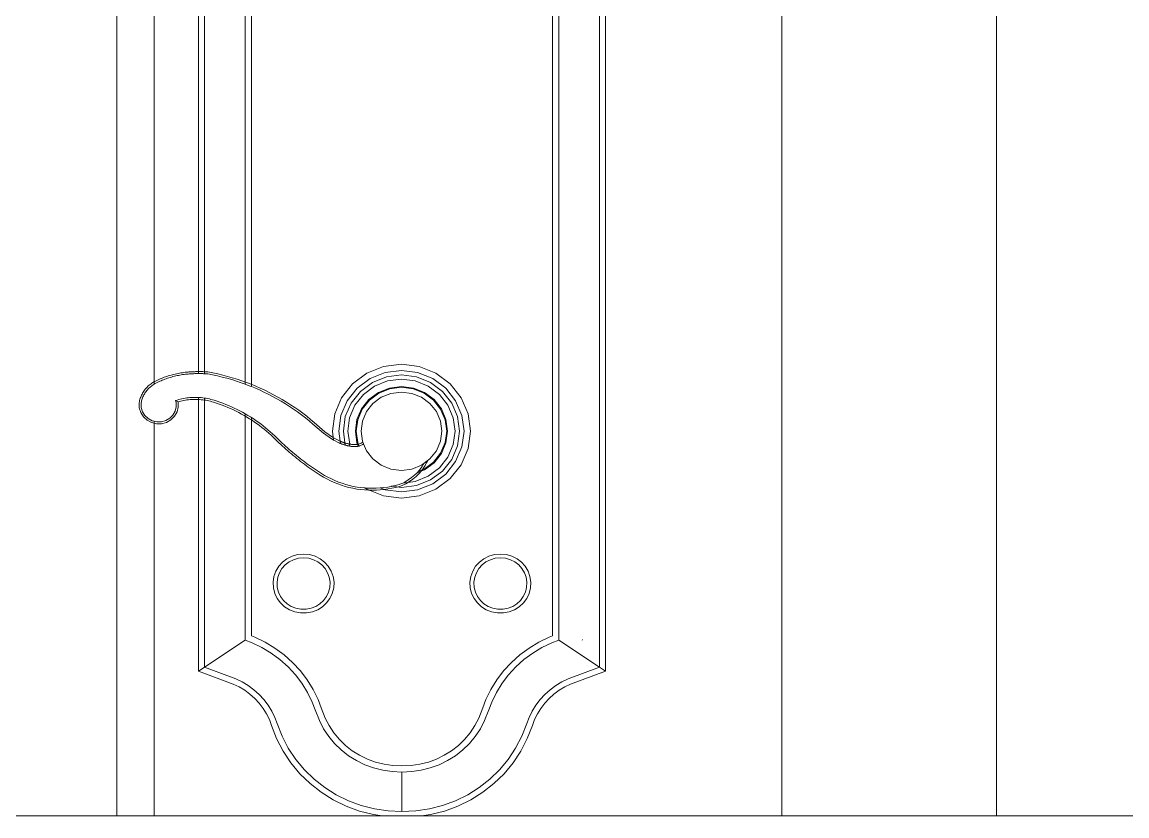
# Model space of a CAD drawing. Header units: inches. Extents: x 136316 to 155547, y -21384 to -17606.
# Drawn here: x 155162.66 to 155170.1, y -20167.93 to -20162.58 of the extents above; entities that cross this region are included whole.
import ezdxf

# ---------------------------------------------------------------- set-up
doc = ezdxf.new("R2010")
doc.units = ezdxf.units.IN
doc.header["$LTSCALE"] = 0.5
doc.header["$MEASUREMENT"] = 0
doc.layers.add('window', color=4, linetype='Continuous', lineweight=13)

msp = doc.modelspace()

# ---------------------------------------------------------------- linework, layer by layer
at = {"layer": 'window'}
for p, q in [((155169.2246, -20167.9287), (155169.2246, -20119.5162)), ((155167.7783, -20167.9287), (155167.7783, -20121.0983)), ((155163.5483, -20165.0164), (155163.5483, -20125.2017)), ((155163.2963, -20125.4462), (155163.2963, -20167.9287)), ((155163.8459, -20164.9461), (155163.8459, -20158.7303)), ((155166.5891, -20158.7303), (155166.5891, -20166.9518)), ((155163.8869, -20164.9334), (155163.8864, -20158.7572)), ((155166.5487, -20158.7572), (155166.5487, -20166.9249)), ((155164.1598, -20165.0171), (155164.1598, -20158.939)), ((155166.2753, -20158.939), (155166.2753, -20166.7431)), ((155164.2028, -20158.9676), (155164.2028, -20165.0337)), ((155166.2323, -20166.7145), (155166.2323, -20158.9676)), ((155165.0934, -20164.8982), (155164.9811, -20164.9433)), ((155165.2139, -20164.8828), (155165.0934, -20164.8982)), ((155165.3344, -20164.8982), (155165.2139, -20164.8828)), ((155165.4467, -20164.9433), (155165.3344, -20164.8982)), ((155163.5702, -20164.9899), (155163.5614, -20164.9941)), ((155163.579, -20164.9859), (155163.5702, -20164.9899)), ((155163.5879, -20164.982), (155163.579, -20164.9859)), ((155163.5968, -20164.9783), (155163.5879, -20164.982)), ((155163.6022, -20164.9907), (155163.5935, -20164.9944)), ((155163.6059, -20164.9747), (155163.5968, -20164.9783)), ((155163.611, -20164.9872), (155163.6022, -20164.9907)), ((155163.6149, -20164.9712), (155163.6059, -20164.9747)), ((155163.6199, -20164.9838), (155163.611, -20164.9872)), ((155163.6241, -20164.9679), (155163.6149, -20164.9712)), ((155163.6288, -20164.9806), (155163.6199, -20164.9838)), ((155163.6333, -20164.9647), (155163.6241, -20164.9679)), ((155163.6378, -20164.9775), (155163.6288, -20164.9806)), ((155163.6425, -20164.9617), (155163.6333, -20164.9647)), ((155163.6468, -20164.9746), (155163.6378, -20164.9775)), ((155163.6518, -20164.9589), (155163.6425, -20164.9617)), ((155163.6559, -20164.9718), (155163.6468, -20164.9746)), ((155163.6611, -20164.9562), (155163.6518, -20164.9589)), ((155163.665, -20164.9691), (155163.6559, -20164.9718)), ((155163.6705, -20164.9536), (155163.6611, -20164.9562)), ((155163.6742, -20164.9666), (155163.665, -20164.9691)), ((155163.6799, -20164.9512), (155163.6705, -20164.9536)), ((155163.6834, -20164.9643), (155163.6742, -20164.9666)), ((155163.6894, -20164.9489), (155163.6799, -20164.9512)), ((155163.6926, -20164.9621), (155163.6834, -20164.9643)), ((155163.6989, -20164.9468), (155163.6894, -20164.9489)), ((155163.7019, -20164.96), (155163.6926, -20164.9621)), ((155163.7085, -20164.9449), (155163.6989, -20164.9468)), ((155163.7112, -20164.9581), (155163.7019, -20164.96)), ((155163.718, -20164.9431), (155163.7085, -20164.9449)), ((155163.7206, -20164.9564), (155163.7112, -20164.9581)), ((155163.7276, -20164.9414), (155163.718, -20164.9431)), ((155163.7299, -20164.9548), (155163.7206, -20164.9564)), ((155163.7373, -20164.94), (155163.7276, -20164.9414)), ((155163.7393, -20164.9533), (155163.7299, -20164.9548)), ((155163.7469, -20164.9386), (155163.7373, -20164.94)), ((155163.7488, -20164.952), (155163.7393, -20164.9533)), ((155163.7566, -20164.9374), (155163.7469, -20164.9386)), ((155163.7582, -20164.9508), (155163.7488, -20164.952)), ((155163.7663, -20164.9364), (155163.7566, -20164.9374)), ((155163.7677, -20164.9499), (155163.7582, -20164.9508)), ((155163.7759, -20164.9356), (155163.7663, -20164.9364)), ((155163.7771, -20164.949), (155163.7677, -20164.9499)), ((155163.7815, -20164.9351), (155163.7759, -20164.9356)), ((155163.7826, -20164.9486), (155163.7771, -20164.949)), ((155163.7871, -20164.9347), (155163.7815, -20164.9351)), ((155163.788, -20164.9482), (155163.7826, -20164.9486)), ((155163.7926, -20164.9344), (155163.7871, -20164.9347)), ((155163.7935, -20164.9478), (155163.788, -20164.9482)), ((155163.7981, -20164.934), (155163.7926, -20164.9344)), ((155163.7989, -20164.9475), (155163.7935, -20164.9478)), ((155163.8037, -20164.9337), (155163.7981, -20164.934)), ((155163.8044, -20164.9472), (155163.7989, -20164.9475)), ((155163.8092, -20164.9335), (155163.8037, -20164.9337)), ((155163.8099, -20164.947), (155163.8044, -20164.9472)), ((155163.8148, -20164.9333), (155163.8092, -20164.9335)), ((155163.8153, -20164.9467), (155163.8099, -20164.947)), ((155163.8203, -20164.9331), (155163.8148, -20164.9333)), ((155163.8208, -20164.9465), (155163.8153, -20164.9467)), ((155163.8259, -20164.9329), (155163.8203, -20164.9331)), ((155163.8262, -20164.9464), (155163.8208, -20164.9465)), ((155163.8314, -20164.9328), (155163.8259, -20164.9329)), ((155163.8317, -20164.9463), (155163.8262, -20164.9464)), ((155163.837, -20164.9327), (155163.8314, -20164.9328)), ((155163.8372, -20164.9462), (155163.8317, -20164.9463)), ((155163.8425, -20164.9326), (155163.837, -20164.9327)), ((155163.8426, -20164.9461), (155163.8372, -20164.9462)), ((155163.8481, -20164.9326), (155163.8425, -20164.9326)), ((155163.8459, -20164.9461), (155163.8426, -20164.9461)), ((155163.8481, -20164.9461), (155163.8459, -20164.9461)), ((155163.8536, -20164.9326), (155163.8481, -20164.9326)), ((155163.8536, -20164.9461), (155163.8481, -20164.9461)), ((155163.8592, -20164.9326), (155163.8536, -20164.9326)), ((155163.859, -20164.9461), (155163.8536, -20164.9461)), ((155163.8645, -20164.9462), (155163.859, -20164.9461)), ((155163.8647, -20164.9327), (155163.8592, -20164.9326)), ((155163.8699, -20164.9463), (155163.8645, -20164.9462)), ((155163.8703, -20164.9328), (155163.8647, -20164.9327)), ((155163.8754, -20164.9465), (155163.8699, -20164.9463)), ((155163.8758, -20164.933), (155163.8703, -20164.9328)), ((155163.8809, -20164.9466), (155163.8754, -20164.9465)), ((155163.8814, -20164.9332), (155163.8758, -20164.933)), ((155163.8863, -20164.9468), (155163.8809, -20164.9466)), ((155163.8869, -20164.9334), (155163.8814, -20164.9332)), ((155163.8863, -20164.9468), (155163.8869, -20164.9334)), ((155163.8918, -20164.9471), (155163.8863, -20164.9468)), ((155163.8925, -20164.9336), (155163.8869, -20164.9334)), ((155163.8972, -20164.9474), (155163.8918, -20164.9471)), ((155163.898, -20164.9339), (155163.8925, -20164.9336)), ((155163.9027, -20164.9477), (155163.8972, -20164.9474)), ((155163.9035, -20164.9342), (155163.898, -20164.9339)), ((155163.9081, -20164.948), (155163.9027, -20164.9477)), ((155163.91, -20164.9346), (155163.9035, -20164.9342)), ((155163.9408, -20164.9544), (155163.9081, -20164.948)), ((155163.9437, -20164.9412), (155163.91, -20164.9346)), ((155163.9733, -20164.9615), (155163.9408, -20164.9544)), ((155163.9765, -20164.9483), (155163.9437, -20164.9412)), ((155164.0057, -20164.9693), (155163.9733, -20164.9615)), ((155164.0092, -20164.9562), (155163.9765, -20164.9483)), ((155164.0379, -20164.9778), (155164.0057, -20164.9693)), ((155164.0417, -20164.9648), (155164.0092, -20164.9562)), ((155164.0698, -20164.987), (155164.0379, -20164.9778)), ((155164.0739, -20164.9741), (155164.0417, -20164.9648)), ((155164.1015, -20164.9968), (155164.0698, -20164.987)), ((155164.1059, -20164.984), (155164.0739, -20164.9741)), ((155164.1377, -20164.9947), (155164.1059, -20164.984)), ((155164.9811, -20164.9433), (155164.8846, -20165.0151)), ((155165.0029, -20164.98), (155164.9155, -20165.0451)), ((155165.1047, -20164.9391), (155165.0029, -20164.98)), ((155165.1123, -20164.9669), (155165.0181, -20165.0055)), ((155165.2139, -20164.9251), (155165.1047, -20164.9391)), ((155165.2139, -20164.9539), (155165.1123, -20164.9669)), ((155165.2139, -20164.9838), (155165.1203, -20164.9958)), ((155165.3231, -20164.9391), (155165.2139, -20164.9251)), ((155165.3152, -20164.9676), (155165.2139, -20164.9539)), ((155165.3075, -20164.9958), (155165.2139, -20164.9838)), ((155165.4097, -20165.0055), (155165.3152, -20164.9676)), ((155165.4249, -20164.98), (155165.3231, -20164.9391)), ((155165.5123, -20165.0451), (155165.4249, -20164.98)), ((155165.5431, -20165.0151), (155165.4467, -20164.9433)), ((155163.4775, -20165.0643), (155163.4733, -20165.0707)), ((155163.482, -20165.058), (155163.4775, -20165.0643)), ((155163.4867, -20165.0519), (155163.482, -20165.058)), ((155163.4917, -20165.0459), (155163.4867, -20165.0519)), ((155163.4933, -20165.0658), (155163.4891, -20165.0717)), ((155163.4969, -20165.0402), (155163.4917, -20165.0459)), ((155163.4977, -20165.0601), (155163.4933, -20165.0658)), ((155163.5023, -20165.0346), (155163.4969, -20165.0402)), ((155163.5023, -20165.0546), (155163.4977, -20165.0601)), ((155163.5079, -20165.0293), (155163.5023, -20165.0346)), ((155163.5071, -20165.0493), (155163.5023, -20165.0546)), ((155163.5122, -20165.0441), (155163.5071, -20165.0493)), ((155163.5138, -20165.0242), (155163.5079, -20165.0293)), ((155163.5174, -20165.0391), (155163.5122, -20165.0441)), ((155163.5198, -20165.0193), (155163.5138, -20165.0242)), ((155163.5229, -20165.0344), (155163.5174, -20165.0391)), ((155163.5261, -20165.0146), (155163.5198, -20165.0193)), ((155163.5285, -20165.0298), (155163.5229, -20165.0344)), ((155163.5325, -20165.0102), (155163.5261, -20165.0146)), ((155163.5343, -20165.0255), (155163.5285, -20165.0298)), ((155163.5391, -20165.006), (155163.5325, -20165.0102)), ((155163.5403, -20165.0213), (155163.5343, -20165.0255)), ((155163.5458, -20165.0021), (155163.5391, -20165.006)), ((155163.5465, -20165.0174), (155163.5403, -20165.0213)), ((155163.5527, -20164.9984), (155163.5458, -20165.0021)), ((155163.5483, -20165.0164), (155163.5465, -20165.0174)), ((155163.5528, -20165.0138), (155163.5483, -20165.0164)), ((155163.5614, -20164.9941), (155163.5527, -20164.9984)), ((155163.5592, -20165.0104), (155163.5528, -20165.0138)), ((155163.5677, -20165.0062), (155163.5592, -20165.0104)), ((155163.5762, -20165.0021), (155163.5677, -20165.0062)), ((155163.5848, -20164.9982), (155163.5762, -20165.0021)), ((155163.5935, -20164.9944), (155163.5848, -20164.9982)), ((155164.133, -20165.0074), (155164.1015, -20164.9968)), ((155164.1598, -20165.0171), (155164.133, -20165.0074)), ((155164.1693, -20165.0061), (155164.1377, -20164.9947)), ((155164.1643, -20165.0187), (155164.1598, -20165.0171)), ((155164.1953, -20165.0306), (155164.1643, -20165.0187)), ((155164.2005, -20165.0181), (155164.1693, -20165.0061)), ((155164.2028, -20165.0337), (155164.1953, -20165.0306)), ((155164.2315, -20165.0309), (155164.2005, -20165.0181)), ((155164.226, -20165.0432), (155164.2028, -20165.0337)), ((155164.2563, -20165.0565), (155164.226, -20165.0432)), ((155164.2622, -20165.0442), (155164.2315, -20165.0309)), ((155164.2864, -20165.0704), (155164.2563, -20165.0565)), ((155164.2926, -20165.0583), (155164.2622, -20165.0442)), ((155164.3226, -20165.073), (155164.2926, -20165.0583)), ((155164.8846, -20165.0151), (155164.8106, -20165.1087)), ((155164.9155, -20165.0451), (155164.8484, -20165.1298)), ((155164.937, -20165.0659), (155164.8747, -20165.1446)), ((155165.0181, -20165.0055), (155164.937, -20165.0659)), ((155165.0331, -20165.0308), (155164.9582, -20165.0865)), ((155165.1203, -20164.9958), (155165.0331, -20165.0308)), ((155165.1335, -20165.0434), (155165.0585, -20165.0735)), ((155165.1349, -20165.0486), (155165.0613, -20165.0782)), ((155165.2139, -20165.0332), (155165.1335, -20165.0434)), ((155165.2139, -20165.0385), (155165.1349, -20165.0486)), ((155165.2943, -20165.0434), (155165.2139, -20165.0332)), ((155165.2929, -20165.0486), (155165.2139, -20165.0385)), ((155165.3665, -20165.0782), (155165.2929, -20165.0486)), ((155165.3692, -20165.0735), (155165.2943, -20165.0434)), ((155165.3947, -20165.0308), (155165.3075, -20164.9958)), ((155165.4695, -20165.0865), (155165.3947, -20165.0308)), ((155165.4908, -20165.0659), (155165.4097, -20165.0055)), ((155165.553, -20165.1446), (155165.4908, -20165.0659)), ((155165.5794, -20165.1298), (155165.5123, -20165.0451)), ((155165.6171, -20165.1087), (155165.5431, -20165.0151)), ((155163.4478, -20165.1345), (155163.4462, -20165.1431)), ((155163.4495, -20165.127), (155163.4478, -20165.1345)), ((155163.4514, -20165.1196), (155163.4495, -20165.127)), ((155163.4537, -20165.1123), (155163.4514, -20165.1196)), ((155163.4563, -20165.1051), (155163.4537, -20165.1123)), ((155163.4591, -20165.098), (155163.4563, -20165.1051)), ((155163.4623, -20165.091), (155163.4591, -20165.098)), ((155163.4614, -20165.1371), (155163.4601, -20165.1441)), ((155163.463, -20165.1302), (155163.4614, -20165.1371)), ((155163.4657, -20165.0841), (155163.4623, -20165.091)), ((155163.4648, -20165.1233), (155163.463, -20165.1302)), ((155163.4669, -20165.1165), (155163.4648, -20165.1233)), ((155163.4694, -20165.0773), (155163.4657, -20165.0841)), ((155163.4693, -20165.1097), (155163.4669, -20165.1165)), ((155163.472, -20165.1031), (155163.4693, -20165.1097)), ((155163.4733, -20165.0707), (155163.4694, -20165.0773)), ((155163.4749, -20165.0966), (155163.472, -20165.1031)), ((155163.4781, -20165.0902), (155163.4749, -20165.0966)), ((155163.4815, -20165.0839), (155163.4781, -20165.0902)), ((155163.4852, -20165.0777), (155163.4815, -20165.0839)), ((155163.4891, -20165.0717), (155163.4852, -20165.0777)), ((155163.6918, -20165.1277), (155163.7022, -20165.1244)), ((155163.6954, -20165.1399), (155163.6918, -20165.1277)), ((155163.6918, -20165.1277), (155163.7069, -20165.1355)), ((155163.696, -20165.17), (155163.6954, -20165.1399)), ((155163.7022, -20165.1244), (155163.7128, -20165.1214)), ((155163.7063, -20165.1373), (155163.7089, -20165.1366)), ((155163.7089, -20165.1366), (155163.7165, -20165.1344)), ((155163.7093, -20165.1379), (155163.7089, -20165.1366)), ((155163.7099, -20165.1715), (155163.7093, -20165.1379)), ((155163.7128, -20165.1214), (155163.7234, -20165.1187)), ((155163.7165, -20165.1344), (155163.7268, -20165.1317)), ((155163.7234, -20165.1187), (155163.7341, -20165.1162)), ((155163.7268, -20165.1317), (155163.7371, -20165.1294)), ((155163.7341, -20165.1162), (155163.7448, -20165.114)), ((155163.7371, -20165.1294), (155163.7475, -20165.1273)), ((155163.7448, -20165.114), (155163.7556, -20165.1121)), ((155163.7475, -20165.1273), (155163.7579, -20165.1254)), ((155163.7556, -20165.1121), (155163.7665, -20165.1105)), ((155163.7579, -20165.1254), (155163.7684, -20165.1238)), ((155163.7665, -20165.1105), (155163.7774, -20165.1091)), ((155163.7684, -20165.1238), (155163.779, -20165.1225)), ((155163.7774, -20165.1091), (155163.7883, -20165.1081)), ((155163.779, -20165.1225), (155163.7895, -20165.1215)), ((155163.7883, -20165.1081), (155163.7993, -20165.1073)), ((155163.7895, -20165.1215), (155163.8001, -20165.1207)), ((155163.7993, -20165.1073), (155163.8102, -20165.1068)), ((155163.8001, -20165.1207), (155163.8107, -20165.1202)), ((155163.8102, -20165.1068), (155163.8212, -20165.1065)), ((155163.8107, -20165.1202), (155163.8213, -20165.12)), ((155163.8212, -20165.1065), (155163.8322, -20165.1066)), ((155163.8213, -20165.12), (155163.8319, -20165.1201)), ((155163.8319, -20165.1201), (155163.8425, -20165.1204)), ((155163.8322, -20165.1066), (155163.8432, -20165.1069)), ((155163.8425, -20165.1204), (155163.8531, -20165.121)), ((155163.8432, -20165.1069), (155163.8459, -20165.1071)), ((155163.8459, -20165.1071), (155163.8541, -20165.1075)), ((155163.8459, -20166.9518), (155163.8459, -20165.1071)), ((155163.8531, -20165.121), (155163.8637, -20165.1219)), ((155163.8541, -20165.1075), (155163.8651, -20165.1084)), ((155163.8637, -20165.1219), (155163.8743, -20165.123)), ((155163.8651, -20165.1084), (155163.876, -20165.1096)), ((155163.8743, -20165.123), (155163.8848, -20165.1244)), ((155163.876, -20165.1096), (155163.8869, -20165.1111)), ((155163.8848, -20165.1244), (155163.8953, -20165.1261)), ((155163.8864, -20166.9249), (155163.8869, -20165.1111)), ((155163.8869, -20165.1111), (155163.8977, -20165.1128)), ((155163.8953, -20165.1261), (155163.9057, -20165.128)), ((155163.8977, -20165.1128), (155163.9085, -20165.1148)), ((155163.9057, -20165.128), (155163.9161, -20165.1303)), ((155163.9085, -20165.1148), (155163.9192, -20165.1171)), ((155163.9161, -20165.1303), (155163.9264, -20165.1327)), ((155163.9192, -20165.1171), (155163.9299, -20165.1197)), ((155163.9264, -20165.1327), (155163.9366, -20165.1355)), ((155163.9299, -20165.1197), (155163.9405, -20165.1225)), ((155163.9366, -20165.1355), (155163.9468, -20165.1385)), ((155163.9405, -20165.1225), (155163.951, -20165.1256)), ((155163.9468, -20165.1385), (155163.9664, -20165.1448)), ((155163.951, -20165.1256), (155163.9709, -20165.132)), ((155163.9709, -20165.132), (155163.9908, -20165.1388)), ((155163.9908, -20165.1388), (155164.0104, -20165.146)), ((155164.3162, -20165.085), (155164.2864, -20165.0704)), ((155164.3456, -20165.1002), (155164.3162, -20165.085)), ((155164.3523, -20165.0884), (155164.3226, -20165.073)), ((155164.3746, -20165.1161), (155164.3456, -20165.1002)), ((155164.3816, -20165.1044), (155164.3523, -20165.0884)), ((155164.4033, -20165.1326), (155164.3746, -20165.1161)), ((155164.4105, -20165.1211), (155164.3816, -20165.1044)), ((155164.4316, -20165.1497), (155164.4033, -20165.1326)), ((155164.4391, -20165.1383), (155164.4105, -20165.1211)), ((155164.4672, -20165.1562), (155164.4391, -20165.1383)), ((155164.8106, -20165.1087), (155164.7641, -20165.2176)), ((155164.8484, -20165.1298), (155164.8062, -20165.2286)), ((155164.9582, -20165.0865), (155164.9008, -20165.1592)), ((155164.9942, -20165.1214), (155164.9448, -20165.1838)), ((155164.9981, -20165.1252), (155164.9496, -20165.1865)), ((155165.0585, -20165.0735), (155164.9942, -20165.1214)), ((155165.0613, -20165.0782), (155164.9981, -20165.1252)), ((155165.0215, -20165.1479), (155165.0779, -20165.106)), ((155165.0779, -20165.106), (155165.1435, -20165.0796)), ((155165.1435, -20165.0796), (155165.2139, -20165.0706)), ((155165.2139, -20165.0706), (155165.2843, -20165.0796)), ((155165.2843, -20165.0796), (155165.3499, -20165.106)), ((155165.3499, -20165.106), (155165.4063, -20165.1479)), ((155165.4297, -20165.1252), (155165.3665, -20165.0782)), ((155165.4336, -20165.1214), (155165.3692, -20165.0735)), ((155165.4782, -20165.1865), (155165.4297, -20165.1252)), ((155165.4829, -20165.1838), (155165.4336, -20165.1214)), ((155165.527, -20165.1592), (155165.4695, -20165.0865)), ((155165.6215, -20165.2286), (155165.5794, -20165.1298)), ((155165.6637, -20165.2176), (155165.6171, -20165.1087)), ((155163.4462, -20165.1431), (155163.4468, -20165.1762)), ((155163.4468, -20165.1762), (155163.4564, -20165.2085)), ((155163.4564, -20165.2085), (155163.4743, -20165.2373)), ((155163.4601, -20165.1441), (155163.4607, -20165.1742)), ((155163.4607, -20165.1742), (155163.4693, -20165.2031)), ((155163.4693, -20165.2031), (155163.4852, -20165.2288)), ((155163.6735, -20165.2255), (155163.6885, -20165.1992)), ((155163.6848, -20165.2335), (155163.7016, -20165.2041)), ((155163.6885, -20165.1992), (155163.696, -20165.17)), ((155163.7016, -20165.2041), (155163.7099, -20165.1715)), ((155163.9664, -20165.1448), (155163.986, -20165.1515)), ((155163.986, -20165.1515), (155164.0054, -20165.1586)), ((155164.0054, -20165.1586), (155164.0246, -20165.1661)), ((155164.0104, -20165.146), (155164.0299, -20165.1536)), ((155164.0246, -20165.1661), (155164.0437, -20165.1739)), ((155164.0299, -20165.1536), (155164.0493, -20165.1616)), ((155164.0437, -20165.1739), (155164.0626, -20165.1822)), ((155164.0493, -20165.1616), (155164.0685, -20165.1699)), ((155164.0626, -20165.1822), (155164.0814, -20165.1908)), ((155164.0685, -20165.1699), (155164.0875, -20165.1786)), ((155164.0814, -20165.1908), (155164.0999, -20165.1998)), ((155164.0875, -20165.1786), (155164.1063, -20165.1877)), ((155164.0999, -20165.1998), (155164.1183, -20165.2091)), ((155164.1063, -20165.1877), (155164.1249, -20165.1972)), ((155164.1183, -20165.2091), (155164.1365, -20165.2188)), ((155164.1249, -20165.1972), (155164.1433, -20165.2071)), ((155164.1433, -20165.2071), (155164.1598, -20165.2163)), ((155164.1598, -20165.2163), (155164.1615, -20165.2173)), ((155164.1598, -20166.7431), (155164.1598, -20165.2163)), ((155164.4594, -20165.1674), (155164.4316, -20165.1497)), ((155164.4869, -20165.1857), (155164.4594, -20165.1674)), ((155164.4949, -20165.1747), (155164.4672, -20165.1562)), ((155164.5139, -20165.2047), (155164.4869, -20165.1857)), ((155164.5222, -20165.1938), (155164.4949, -20165.1747)), ((155164.5405, -20165.2242), (155164.5139, -20165.2047)), ((155164.549, -20165.2135), (155164.5222, -20165.1938)), ((155164.5754, -20165.2338), (155164.549, -20165.2135)), ((155164.8747, -20165.1446), (155164.8356, -20165.2362)), ((155164.9008, -20165.1592), (155164.8647, -20165.2438)), ((155164.9448, -20165.1838), (155164.9138, -20165.2565)), ((155164.9496, -20165.1865), (155164.9191, -20165.2579)), ((155164.9511, -20165.2662), (155164.9783, -20165.2026)), ((155164.9783, -20165.2026), (155165.0215, -20165.1479)), ((155165.4063, -20165.1479), (155165.4495, -20165.2026)), ((155165.4495, -20165.2026), (155165.4767, -20165.2662)), ((155165.5087, -20165.2579), (155165.4782, -20165.1865)), ((155165.514, -20165.2565), (155165.4829, -20165.1838)), ((155165.5631, -20165.2438), (155165.527, -20165.1592)), ((155165.5922, -20165.2362), (155165.553, -20165.1446)), ((155163.4743, -20165.2373), (155163.4992, -20165.2606)), ((155163.4852, -20165.2288), (155163.5075, -20165.2497)), ((155163.4992, -20165.2606), (155163.5295, -20165.2769)), ((155163.5075, -20165.2497), (155163.5347, -20165.2642)), ((155163.5295, -20165.2769), (155163.5631, -20165.285)), ((155163.5347, -20165.2642), (155163.5483, -20165.2675)), ((155163.5483, -20167.9287), (155163.5483, -20165.2675)), ((155163.5483, -20165.2675), (155163.5647, -20165.2714)), ((155163.5631, -20165.285), (155163.5978, -20165.2844)), ((155163.5647, -20165.2714), (155163.5957, -20165.2709)), ((155163.5957, -20165.2709), (155163.6255, -20165.2626)), ((155163.5978, -20165.2844), (155163.6311, -20165.2751)), ((155163.6255, -20165.2626), (155163.652, -20165.2471)), ((155163.6311, -20165.2751), (155163.6607, -20165.2577)), ((155163.652, -20165.2471), (155163.6735, -20165.2255)), ((155163.6607, -20165.2577), (155163.6848, -20165.2335)), ((155164.1365, -20165.2188), (155164.1544, -20165.2289)), ((155164.1544, -20165.2289), (155164.1721, -20165.2393)), ((155164.1615, -20165.2173), (155164.1795, -20165.2278)), ((155164.1721, -20165.2393), (155164.1897, -20165.2501)), ((155164.1795, -20165.2278), (155164.1972, -20165.2387)), ((155164.1897, -20165.2501), (155164.2069, -20165.2612)), ((155164.1972, -20165.2387), (155164.2028, -20165.2423)), ((155164.2028, -20165.2423), (155164.2147, -20165.25)), ((155164.2028, -20165.2423), (155164.2028, -20166.7145)), ((155164.2069, -20165.2612), (155164.224, -20165.2726)), ((155164.2147, -20165.25), (155164.232, -20165.2616)), ((155164.224, -20165.2726), (155164.2408, -20165.2844)), ((155164.232, -20165.2616), (155164.2491, -20165.2736)), ((155164.2408, -20165.2844), (155164.2573, -20165.2966)), ((155164.2491, -20165.2736), (155164.2658, -20165.2859)), ((155164.2658, -20165.2859), (155164.2823, -20165.2985)), ((155164.5666, -20165.2442), (155164.5405, -20165.2242)), ((155164.5923, -20165.2649), (155164.5666, -20165.2442)), ((155164.6013, -20165.2546), (155164.5754, -20165.2338)), ((155164.6175, -20165.2861), (155164.5923, -20165.2649)), ((155164.6267, -20165.2759), (155164.6013, -20165.2546)), ((155164.6896, -20165.3482), (155164.6175, -20165.2861)), ((155164.6984, -20165.3377), (155164.6267, -20165.2759)), ((155164.7641, -20165.2176), (155164.7482, -20165.3345)), ((155164.8062, -20165.2286), (155164.7919, -20165.3345)), ((155164.8356, -20165.2362), (155164.8223, -20165.3345)), ((155164.8647, -20165.2438), (155164.8523, -20165.3345)), ((155164.9138, -20165.2565), (155164.9032, -20165.3345)), ((155164.9191, -20165.2579), (155164.9087, -20165.3345)), ((155164.9418, -20165.3345), (155164.9511, -20165.2662)), ((155165.4767, -20165.2662), (155165.4859, -20165.3345)), ((155165.5191, -20165.3345), (155165.5087, -20165.2579)), ((155165.5246, -20165.3345), (155165.514, -20165.2565)), ((155165.5754, -20165.3345), (155165.5631, -20165.2438)), ((155165.6062, -20165.3345), (155165.5922, -20165.2362)), ((155165.6359, -20165.3345), (155165.6215, -20165.2286)), ((155165.6795, -20165.3345), (155165.6637, -20165.2176)), ((155164.2573, -20165.2966), (155164.2736, -20165.309)), ((155164.2736, -20165.309), (155164.2896, -20165.3218)), ((155164.2823, -20165.2985), (155164.2986, -20165.3114)), ((155164.2896, -20165.3218), (155164.3054, -20165.3349)), ((155164.2986, -20165.3114), (155164.3145, -20165.3247)), ((155164.3054, -20165.3349), (155164.3209, -20165.3483)), ((155164.3145, -20165.3247), (155164.3302, -20165.3383)), ((155164.3209, -20165.3483), (155164.336, -20165.3619)), ((155164.3302, -20165.3383), (155164.3456, -20165.3522)), ((155164.336, -20165.3619), (155164.3509, -20165.3759)), ((155164.3456, -20165.3522), (155164.3607, -20165.3664)), ((155164.7419, -20165.3861), (155164.6896, -20165.3482)), ((155164.7496, -20165.3749), (155164.6984, -20165.3377)), ((155164.7482, -20165.3345), (155164.7564, -20165.3945)), ((155164.7919, -20165.3345), (155164.8006, -20165.4013)), ((155164.8223, -20165.3345), (155164.8325, -20165.4135)), ((155164.8523, -20165.3345), (155164.8658, -20165.4216)), ((155164.9032, -20165.3345), (155164.9138, -20165.4125)), ((155164.9087, -20165.3345), (155164.9191, -20165.4112)), ((155164.9511, -20165.4028), (155164.9418, -20165.3345)), ((155165.4859, -20165.3345), (155165.4767, -20165.4028)), ((155165.5087, -20165.4112), (155165.5191, -20165.3345)), ((155165.514, -20165.4125), (155165.5246, -20165.3345)), ((155165.5631, -20165.4253), (155165.5754, -20165.3345)), ((155165.5922, -20165.4329), (155165.6062, -20165.3345)), ((155165.6215, -20165.4405), (155165.6359, -20165.3345)), ((155165.6637, -20165.4515), (155165.6795, -20165.3345)), ((155164.3509, -20165.3759), (155164.3656, -20165.3903)), ((155164.3607, -20165.3664), (155164.3755, -20165.3808)), ((155164.3656, -20165.3903), (155164.3769, -20165.4015)), ((155164.3755, -20165.3808), (155164.3868, -20165.392)), ((155164.3769, -20165.4015), (155164.3884, -20165.4127)), ((155164.3868, -20165.392), (155164.3982, -20165.4031)), ((155164.3884, -20165.4127), (155164.4, -20165.4237)), ((155164.3982, -20165.4031), (155164.4097, -20165.4141)), ((155164.4, -20165.4237), (155164.4117, -20165.4347)), ((155164.4097, -20165.4141), (155164.4213, -20165.4249)), ((155164.4117, -20165.4347), (155164.4235, -20165.4455)), ((155164.4213, -20165.4249), (155164.4331, -20165.4357)), ((155164.4331, -20165.4357), (155164.4449, -20165.4464)), ((155164.7564, -20165.3945), (155164.7419, -20165.3861)), ((155164.7648, -20165.3837), (155164.7496, -20165.3749)), ((155164.7581, -20165.3955), (155164.7564, -20165.3945)), ((155164.791, -20165.4119), (155164.7581, -20165.3955)), ((155164.7972, -20165.3998), (155164.7648, -20165.3837)), ((155164.7947, -20165.4136), (155164.791, -20165.4119)), ((155164.7983, -20165.4152), (155164.7947, -20165.4136)), ((155164.8006, -20165.4013), (155164.7972, -20165.3998)), ((155164.802, -20165.4167), (155164.7983, -20165.4152)), ((155164.804, -20165.4029), (155164.8006, -20165.4013)), ((155164.8006, -20165.4013), (155164.8031, -20165.4172)), ((155164.8031, -20165.4172), (155164.802, -20165.4167)), ((155164.8057, -20165.4183), (155164.8031, -20165.4172)), ((155164.8075, -20165.4044), (155164.804, -20165.4029)), ((155164.8094, -20165.4197), (155164.8057, -20165.4183)), ((155164.811, -20165.4058), (155164.8075, -20165.4044)), ((155164.8131, -20165.4212), (155164.8094, -20165.4197)), ((155164.8146, -20165.4072), (155164.811, -20165.4058)), ((155164.8169, -20165.4225), (155164.8131, -20165.4212)), ((155164.8181, -20165.4086), (155164.8146, -20165.4072)), ((155164.8206, -20165.4238), (155164.8169, -20165.4225)), ((155164.8217, -20165.4099), (155164.8181, -20165.4086)), ((155164.8244, -20165.4251), (155164.8206, -20165.4238)), ((155164.8253, -20165.4111), (155164.8217, -20165.4099)), ((155164.8282, -20165.4263), (155164.8244, -20165.4251)), ((155164.8289, -20165.4123), (155164.8253, -20165.4111)), ((155164.8321, -20165.4275), (155164.8282, -20165.4263)), ((155164.8325, -20165.4135), (155164.8289, -20165.4123)), ((155164.8342, -20165.4281), (155164.8321, -20165.4275)), ((155164.8325, -20165.4135), (155164.8359, -20165.4286)), ((155164.8325, -20165.4135), (155164.8342, -20165.4281)), ((155164.8361, -20165.4146), (155164.8325, -20165.4135)), ((155164.8359, -20165.4286), (155164.8342, -20165.4281)), ((155164.8398, -20165.4297), (155164.8359, -20165.4286)), ((155164.8398, -20165.4156), (155164.8361, -20165.4146)), ((155164.8435, -20165.4167), (155164.8398, -20165.4156)), ((155164.8436, -20165.4307), (155164.8398, -20165.4297)), ((155164.8472, -20165.4176), (155164.8435, -20165.4167)), ((155164.8475, -20165.4316), (155164.8436, -20165.4307)), ((155164.8508, -20165.4185), (155164.8472, -20165.4176)), ((155164.8514, -20165.4325), (155164.8475, -20165.4316)), ((155164.8546, -20165.4194), (155164.8508, -20165.4185)), ((155164.8554, -20165.4334), (155164.8514, -20165.4325)), ((155164.8583, -20165.4202), (155164.8546, -20165.4194)), ((155164.8593, -20165.4342), (155164.8554, -20165.4334)), ((155164.862, -20165.4209), (155164.8583, -20165.4202)), ((155164.8632, -20165.4349), (155164.8593, -20165.4342)), ((155164.8658, -20165.4216), (155164.862, -20165.4209)), ((155164.8672, -20165.4356), (155164.8632, -20165.4349)), ((155164.8658, -20165.4216), (155164.8647, -20165.4253)), ((155164.8647, -20165.4253), (155164.8672, -20165.4356)), ((155164.8695, -20165.4223), (155164.8658, -20165.4216)), ((155164.8692, -20165.4359), (155164.8672, -20165.4356)), ((155164.8711, -20165.4362), (155164.8692, -20165.4359)), ((155164.8733, -20165.4229), (155164.8695, -20165.4223)), ((155164.8751, -20165.4368), (155164.8711, -20165.4362)), ((155164.8771, -20165.4234), (155164.8733, -20165.4229)), ((155164.8791, -20165.4373), (155164.8751, -20165.4368)), ((155164.8808, -20165.4239), (155164.8771, -20165.4234)), ((155164.883, -20165.4378), (155164.8791, -20165.4373)), ((155164.8844, -20165.4244), (155164.8808, -20165.4239)), ((155164.8895, -20165.4383), (155164.883, -20165.4378)), ((155164.8901, -20165.4248), (155164.8844, -20165.4244)), ((155164.8959, -20165.4384), (155164.8895, -20165.4383)), ((155164.8963, -20165.4249), (155164.8901, -20165.4248)), ((155164.902, -20165.4386), (155164.8959, -20165.4384)), ((155164.902, -20165.4251), (155164.8963, -20165.4249)), ((155164.9071, -20165.4249), (155164.902, -20165.4251)), ((155164.908, -20165.4384), (155164.902, -20165.4386)), ((155164.9122, -20165.4244), (155164.9071, -20165.4249)), ((155164.914, -20165.4378), (155164.908, -20165.4384)), ((155164.9173, -20165.4237), (155164.9122, -20165.4244)), ((155164.9138, -20165.4125), (155164.9173, -20165.4237)), ((155164.92, -20165.4369), (155164.914, -20165.4378)), ((155164.9224, -20165.4226), (155164.9173, -20165.4237)), ((155164.9173, -20165.4237), (155164.9238, -20165.4361)), ((155164.9191, -20165.4112), (155164.9224, -20165.4226)), ((155164.9238, -20165.4361), (155164.92, -20165.4369)), ((155164.9273, -20165.4212), (155164.9224, -20165.4226)), ((155164.9224, -20165.4226), (155164.9292, -20165.4347)), ((155164.9258, -20165.4356), (155164.9238, -20165.4361)), ((155164.9292, -20165.4347), (155164.9258, -20165.4356)), ((155164.9321, -20165.4194), (155164.9273, -20165.4212)), ((155164.9316, -20165.434), (155164.9292, -20165.4347)), ((155164.9373, -20165.432), (155164.9316, -20165.434)), ((155164.9368, -20165.4174), (155164.9321, -20165.4194)), ((155164.9414, -20165.4151), (155164.9368, -20165.4174)), ((155164.9428, -20165.4296), (155164.9373, -20165.432)), ((155164.9458, -20165.4126), (155164.9414, -20165.4151)), ((155164.9482, -20165.4269), (155164.9428, -20165.4296)), ((155164.9501, -20165.4097), (155164.9458, -20165.4126)), ((155164.9534, -20165.4239), (155164.9482, -20165.4269)), ((155164.9531, -20165.4074), (155164.9501, -20165.4097)), ((155164.9531, -20165.4074), (155164.9511, -20165.4028)), ((155164.9531, -20165.4074), (155164.9583, -20165.4206)), ((155164.9583, -20165.4206), (155164.9534, -20165.4239)), ((155164.9783, -20165.4665), (155164.9583, -20165.4206)), ((155165.4767, -20165.4028), (155165.4495, -20165.4665)), ((155165.4782, -20165.4826), (155165.5087, -20165.4112)), ((155165.4829, -20165.4852), (155165.514, -20165.4125)), ((155165.527, -20165.5099), (155165.5631, -20165.4253)), ((155165.553, -20165.5245), (155165.5922, -20165.4329)), ((155164.4235, -20165.4455), (155164.4355, -20165.4563)), ((155164.4355, -20165.4563), (155164.4475, -20165.4669)), ((155164.4449, -20165.4464), (155164.4568, -20165.4569)), ((155164.4475, -20165.4669), (155164.4596, -20165.4774)), ((155164.4568, -20165.4569), (155164.4688, -20165.4673)), ((155164.4596, -20165.4774), (155164.4718, -20165.4879)), ((155164.4688, -20165.4673), (155164.481, -20165.4777)), ((155164.4718, -20165.4879), (155164.4842, -20165.4982)), ((155164.481, -20165.4777), (155164.4932, -20165.4879)), ((155164.4842, -20165.4982), (155164.4966, -20165.5083)), ((155164.4932, -20165.4879), (155164.5055, -20165.498)), ((155164.4966, -20165.5083), (155164.5091, -20165.5184)), ((155164.5055, -20165.498), (155164.518, -20165.508)), ((155164.518, -20165.508), (155164.5305, -20165.5178)), ((155165.0215, -20165.5212), (155164.9783, -20165.4665)), ((155165.4495, -20165.4665), (155165.4063, -20165.5212)), ((155165.4297, -20165.5439), (155165.4782, -20165.4826)), ((155165.4336, -20165.5477), (155165.4829, -20165.4852)), ((155165.4695, -20165.5826), (155165.527, -20165.5099)), ((155165.5794, -20165.5392), (155165.6215, -20165.4405)), ((155165.6171, -20165.5604), (155165.6637, -20165.4515)), ((155164.5091, -20165.5184), (155164.5218, -20165.5284)), ((155164.5218, -20165.5284), (155164.5345, -20165.5382)), ((155164.5305, -20165.5178), (155164.5431, -20165.5276)), ((155164.5345, -20165.5382), (155164.5473, -20165.5479)), ((155164.5431, -20165.5276), (155164.5558, -20165.5373)), ((155164.5473, -20165.5479), (155164.5602, -20165.5575)), ((155164.5558, -20165.5373), (155164.5686, -20165.5468)), ((155164.5602, -20165.5575), (155164.5732, -20165.567)), ((155164.5686, -20165.5468), (155164.5815, -20165.5562)), ((155164.5732, -20165.567), (155164.5863, -20165.5764)), ((155164.5815, -20165.5562), (155164.5945, -20165.5655)), ((155164.5863, -20165.5764), (155164.5995, -20165.5856)), ((155164.5945, -20165.5655), (155164.6076, -20165.5747)), ((155164.5995, -20165.5856), (155164.6128, -20165.5948)), ((155164.6076, -20165.5747), (155164.6208, -20165.5837)), ((155164.6208, -20165.5837), (155164.634, -20165.5926)), ((155165.0779, -20165.5631), (155165.0215, -20165.5212)), ((155165.1435, -20165.5895), (155165.0779, -20165.5631)), ((155165.3499, -20165.5631), (155165.2843, -20165.5895)), ((155165.3357, -20165.5968), (155165.3444, -20165.5848)), ((155165.3444, -20165.5848), (155165.3531, -20165.5717)), ((155165.4063, -20165.5212), (155165.3499, -20165.5631)), ((155165.3531, -20165.5717), (155165.3614, -20165.5583)), ((155165.3559, -20165.5923), (155165.3649, -20165.5788)), ((155165.3614, -20165.5583), (155165.3651, -20165.5518)), ((155165.3649, -20165.5788), (155165.3735, -20165.5651)), ((155165.3665, -20165.5909), (155165.4297, -20165.5439)), ((155165.3692, -20165.5955), (155165.4336, -20165.5477)), ((155165.3735, -20165.5651), (155165.3815, -20165.551)), ((155165.3815, -20165.551), (155165.3889, -20165.5367)), ((155165.3889, -20165.5367), (155165.3909, -20165.5326)), ((155165.3947, -20165.6383), (155165.4695, -20165.5826)), ((155165.4908, -20165.6032), (155165.553, -20165.5245)), ((155165.5123, -20165.624), (155165.5794, -20165.5392)), ((155165.5431, -20165.6539), (155165.6171, -20165.5604)), ((155164.6128, -20165.5948), (155164.6261, -20165.6038)), ((155164.6261, -20165.6038), (155164.6396, -20165.6126)), ((155164.634, -20165.5926), (155164.6474, -20165.6015)), ((155164.6396, -20165.6126), (155164.6531, -20165.6214)), ((155164.6474, -20165.6015), (155164.6608, -20165.6101)), ((155164.6531, -20165.6214), (155164.6668, -20165.63)), ((155164.6608, -20165.6101), (155164.6743, -20165.6187)), ((155164.6668, -20165.63), (155164.689, -20165.6438)), ((155164.6743, -20165.6187), (155164.6963, -20165.6323)), ((155164.689, -20165.6438), (155164.7121, -20165.6567)), ((155164.6963, -20165.6323), (155164.7188, -20165.6449)), ((155164.7121, -20165.6567), (155164.7357, -20165.6687)), ((155164.7188, -20165.6449), (155164.7418, -20165.6566)), ((155164.7418, -20165.6566), (155164.7654, -20165.6674)), ((155165.2139, -20165.5985), (155165.1435, -20165.5895)), ((155165.2843, -20165.5895), (155165.2139, -20165.5985)), ((155165.2362, -20165.6772), (155165.2601, -20165.6628)), ((155165.2601, -20165.6628), (155165.2828, -20165.6468)), ((155165.2679, -20165.674), (155165.2914, -20165.6574)), ((155165.2828, -20165.6468), (155165.3041, -20165.6291)), ((155165.2914, -20165.6574), (155165.3136, -20165.6391)), ((155165.3041, -20165.6291), (155165.3173, -20165.6164)), ((155165.3075, -20165.6733), (155165.3947, -20165.6383)), ((155165.3136, -20165.6391), (155165.3342, -20165.6191)), ((155165.3152, -20165.7015), (155165.4097, -20165.6635)), ((155165.3173, -20165.6164), (155165.3467, -20165.6051)), ((155165.3173, -20165.6164), (155165.3241, -20165.6099)), ((155165.3241, -20165.6099), (155165.3268, -20165.6069)), ((155165.3268, -20165.6069), (155165.3665, -20165.5909)), ((155165.3268, -20165.6069), (155165.3357, -20165.5968)), ((155165.3342, -20165.6191), (155165.3467, -20165.6051)), ((155165.3467, -20165.6051), (155165.3559, -20165.5923)), ((155165.3467, -20165.6051), (155165.3692, -20165.5955)), ((155165.4097, -20165.6635), (155165.4908, -20165.6032)), ((155165.4249, -20165.6891), (155165.5123, -20165.624)), ((155165.4467, -20165.7257), (155165.5431, -20165.6539)), ((155164.7357, -20165.6687), (155164.7597, -20165.6797)), ((155164.7597, -20165.6797), (155164.7843, -20165.6897)), ((155164.7654, -20165.6674), (155164.7894, -20165.6772)), ((155164.7843, -20165.6897), (155164.8092, -20165.6987)), ((155164.7894, -20165.6772), (155164.8138, -20165.686)), ((155164.8092, -20165.6987), (155164.8345, -20165.7067)), ((155164.8138, -20165.686), (155164.8385, -20165.6938)), ((155164.8345, -20165.7067), (155164.8601, -20165.7136)), ((155164.8385, -20165.6938), (155164.8636, -20165.7006)), ((155164.8601, -20165.7136), (155164.8861, -20165.7195)), ((155164.8636, -20165.7006), (155164.8889, -20165.7063)), ((155164.8861, -20165.7195), (155164.9122, -20165.7244)), ((155164.8889, -20165.7063), (155164.9145, -20165.7111)), ((155164.9122, -20165.7244), (155164.9385, -20165.7281)), ((155164.9145, -20165.7111), (155164.9403, -20165.7147)), ((155164.9385, -20165.7281), (155164.965, -20165.7308)), ((155164.9403, -20165.7147), (155164.9661, -20165.7174)), ((155164.965, -20165.7308), (155164.9916, -20165.7324)), ((155164.9661, -20165.7174), (155164.9701, -20165.7176)), ((155164.9701, -20165.7176), (155164.9811, -20165.7257)), ((155164.9701, -20165.7176), (155164.9921, -20165.7189)), ((155164.9811, -20165.7257), (155165.0934, -20165.7709)), ((155164.9916, -20165.7324), (155165.0182, -20165.7329)), ((155164.9921, -20165.7189), (155165.0182, -20165.7194)), ((155165.0182, -20165.7194), (155165.0442, -20165.7189)), ((155165.0182, -20165.7329), (155165.0448, -20165.7324)), ((155165.0442, -20165.7189), (155165.0701, -20165.7173)), ((155165.0448, -20165.7324), (155165.0713, -20165.7307)), ((155165.0701, -20165.7173), (155165.0724, -20165.717)), ((155165.0713, -20165.7307), (155165.0978, -20165.728)), ((155165.0724, -20165.717), (155165.096, -20165.7146)), ((155165.0724, -20165.717), (155165.0978, -20165.728)), ((155165.096, -20165.7146), (155165.1218, -20165.7109)), ((155165.0978, -20165.728), (155165.1241, -20165.7242)), ((155165.0992, -20165.7278), (155165.1047, -20165.73)), ((155165.1047, -20165.73), (155165.2139, -20165.7439)), ((155165.1218, -20165.7109), (155165.1456, -20165.7064)), ((155165.1241, -20165.7242), (155165.1502, -20165.7193)), ((155165.1456, -20165.7064), (155165.1473, -20165.7061)), ((155165.1473, -20165.7061), (155165.1727, -20165.7003)), ((155165.1473, -20165.7061), (155165.2139, -20165.7144)), ((155165.1502, -20165.7193), (155165.1761, -20165.7133)), ((155165.1727, -20165.7003), (155165.1977, -20165.6934)), ((155165.1761, -20165.7133), (155165.2018, -20165.7064)), ((155165.1977, -20165.6934), (155165.2144, -20165.6882)), ((155165.2018, -20165.7064), (155165.2198, -20165.7006)), ((155165.2139, -20165.7144), (155165.3152, -20165.7015)), ((155165.2139, -20165.7439), (155165.3231, -20165.73)), ((155165.2144, -20165.6882), (155165.2222, -20165.6842)), ((155165.2198, -20165.7006), (155165.2431, -20165.6889)), ((155165.2222, -20165.6842), (155165.3075, -20165.6733)), ((155165.2222, -20165.6842), (155165.2362, -20165.6772)), ((155165.2431, -20165.6889), (155165.2679, -20165.674)), ((155165.3231, -20165.73), (155165.4249, -20165.6891)), ((155165.3344, -20165.7709), (155165.4467, -20165.7257)), ((155165.0934, -20165.7709), (155165.2139, -20165.7863)), ((155165.2139, -20165.7863), (155165.3344, -20165.7709)), ((155164.4422, -20166.1947), (155164.4764, -20166.1773)), ((155164.5139, -20166.1664), (155164.4764, -20166.1773)), ((155164.5541, -20166.1626), (155164.5139, -20166.1664)), ((155164.5541, -20166.1626), (155164.5943, -20166.1664)), ((155164.6319, -20166.1773), (155164.5943, -20166.1664)), ((155164.666, -20166.1947), (155164.6319, -20166.1773)), ((155165.8032, -20166.1773), (155165.7691, -20166.1947)), ((155165.8032, -20166.1773), (155165.8408, -20166.1664)), ((155165.881, -20166.1626), (155165.8408, -20166.1664)), ((155165.9212, -20166.1664), (155165.881, -20166.1626)), ((155165.9212, -20166.1664), (155165.9587, -20166.1773)), ((155165.9929, -20166.1947), (155165.9587, -20166.1773)), ((155164.3871, -20166.2457), (155164.3677, -20166.2779)), ((155164.4122, -20166.2177), (155164.3871, -20166.2457)), ((155164.4307, -20166.2364), (155164.4088, -20166.2608)), ((155164.4422, -20166.1947), (155164.4122, -20166.2177)), ((155164.4568, -20166.2164), (155164.4307, -20166.2364)), ((155164.4865, -20166.2013), (155164.4568, -20166.2164)), ((155164.5191, -20166.1917), (155164.4865, -20166.2013)), ((155164.5541, -20166.1884), (155164.5191, -20166.1917)), ((155164.5891, -20166.1917), (155164.5541, -20166.1884)), ((155164.6218, -20166.2013), (155164.5891, -20166.1917)), ((155164.6515, -20166.2164), (155164.6218, -20166.2013)), ((155164.6776, -20166.2364), (155164.6515, -20166.2164)), ((155164.696, -20166.2177), (155164.666, -20166.1947)), ((155164.6994, -20166.2608), (155164.6776, -20166.2364)), ((155164.7211, -20166.2457), (155164.696, -20166.2177)), ((155164.7406, -20166.2779), (155164.7211, -20166.2457)), ((155165.714, -20166.2457), (155165.6946, -20166.2779)), ((155165.7391, -20166.2177), (155165.714, -20166.2457)), ((155165.7575, -20166.2364), (155165.7357, -20166.2608)), ((155165.7691, -20166.1947), (155165.7391, -20166.2177)), ((155165.7836, -20166.2164), (155165.7575, -20166.2364)), ((155165.8133, -20166.2013), (155165.7836, -20166.2164)), ((155165.846, -20166.1917), (155165.8133, -20166.2013)), ((155165.881, -20166.1884), (155165.846, -20166.1917)), ((155165.916, -20166.1917), (155165.881, -20166.1884)), ((155165.9486, -20166.2013), (155165.916, -20166.1917)), ((155165.9783, -20166.2164), (155165.9486, -20166.2013)), ((155166.0044, -20166.2364), (155165.9783, -20166.2164)), ((155166.0229, -20166.2177), (155165.9929, -20166.1947)), ((155166.0263, -20166.2608), (155166.0044, -20166.2364)), ((155166.048, -20166.2457), (155166.0229, -20166.2177)), ((155166.0674, -20166.2779), (155166.048, -20166.2457)), ((155164.3547, -20166.3136), (155164.3489, -20166.352)), ((155164.3547, -20166.3136), (155164.3677, -20166.2779)), ((155164.3806, -20166.3198), (155164.3755, -20166.3532)), ((155164.3919, -20166.2888), (155164.3806, -20166.3198)), ((155164.4088, -20166.2608), (155164.3919, -20166.2888)), ((155164.7163, -20166.2888), (155164.6994, -20166.2608)), ((155164.7276, -20166.3198), (155164.7163, -20166.2888)), ((155164.7327, -20166.3532), (155164.7276, -20166.3198)), ((155164.7536, -20166.3136), (155164.7406, -20166.2779)), ((155164.7594, -20166.352), (155164.7536, -20166.3136)), ((155165.6816, -20166.3136), (155165.6757, -20166.352)), ((155165.6816, -20166.3136), (155165.6946, -20166.2779)), ((155165.7075, -20166.3198), (155165.7024, -20166.3532)), ((155165.7188, -20166.2888), (155165.7075, -20166.3198)), ((155165.7357, -20166.2608), (155165.7188, -20166.2888)), ((155166.0432, -20166.2888), (155166.0263, -20166.2608)), ((155166.0545, -20166.3198), (155166.0432, -20166.2888)), ((155166.0596, -20166.3532), (155166.0545, -20166.3198)), ((155166.0804, -20166.3136), (155166.0674, -20166.2779)), ((155166.0863, -20166.352), (155166.0804, -20166.3136)), ((155164.3489, -20166.352), (155164.3508, -20166.3914)), ((155164.3604, -20166.4286), (155164.3508, -20166.3914)), ((155164.3755, -20166.3532), (155164.3773, -20166.3875)), ((155164.3773, -20166.3875), (155164.3855, -20166.4198)), ((155164.7227, -20166.4198), (155164.731, -20166.3875)), ((155164.731, -20166.3875), (155164.7327, -20166.3532)), ((155164.7479, -20166.4286), (155164.7574, -20166.3914)), ((155164.7574, -20166.3914), (155164.7594, -20166.352)), ((155165.6757, -20166.352), (155165.6777, -20166.3914)), ((155165.6872, -20166.4286), (155165.6777, -20166.3914)), ((155165.7024, -20166.3532), (155165.7041, -20166.3875)), ((155165.7041, -20166.3875), (155165.7124, -20166.4198)), ((155166.0496, -20166.4198), (155166.0579, -20166.3875)), ((155166.0579, -20166.3875), (155166.0596, -20166.3532)), ((155166.0748, -20166.4286), (155166.0843, -20166.3914)), ((155166.0843, -20166.3914), (155166.0863, -20166.352)), ((155164.3604, -20166.4286), (155164.3767, -20166.4626)), ((155164.3767, -20166.4626), (155164.399, -20166.4928)), ((155164.3855, -20166.4198), (155164.3997, -20166.4494)), ((155164.3997, -20166.4494), (155164.4192, -20166.4757)), ((155164.4192, -20166.4757), (155164.4432, -20166.498)), ((155164.665, -20166.498), (155164.6891, -20166.4757)), ((155164.6891, -20166.4757), (155164.7085, -20166.4494)), ((155164.7085, -20166.4494), (155164.7227, -20166.4198)), ((155164.7093, -20166.4928), (155164.7316, -20166.4626)), ((155164.7316, -20166.4626), (155164.7479, -20166.4286)), ((155165.6872, -20166.4286), (155165.7035, -20166.4626)), ((155165.7035, -20166.4626), (155165.7259, -20166.4928)), ((155165.7124, -20166.4198), (155165.7266, -20166.4494)), ((155165.7266, -20166.4494), (155165.746, -20166.4757)), ((155165.746, -20166.4757), (155165.7701, -20166.498)), ((155165.9919, -20166.498), (155166.0159, -20166.4757)), ((155166.0159, -20166.4757), (155166.0354, -20166.4494)), ((155166.0354, -20166.4494), (155166.0496, -20166.4198)), ((155166.0361, -20166.4928), (155166.0585, -20166.4626)), ((155166.0585, -20166.4626), (155166.0748, -20166.4286)), ((155164.399, -20166.4928), (155164.4266, -20166.5184)), ((155164.4266, -20166.5184), (155164.4588, -20166.5386)), ((155164.4432, -20166.498), (155164.4712, -20166.5156)), ((155164.4588, -20166.5386), (155164.4948, -20166.5529)), ((155164.4712, -20166.5156), (155164.5025, -20166.528)), ((155164.4948, -20166.5529), (155164.5337, -20166.5604)), ((155164.5025, -20166.528), (155164.5364, -20166.5345)), ((155164.5364, -20166.5345), (155164.5719, -20166.5345)), ((155164.5719, -20166.5345), (155164.6058, -20166.528)), ((155164.5745, -20166.5604), (155164.6135, -20166.5529)), ((155164.6058, -20166.528), (155164.637, -20166.5156)), ((155164.6135, -20166.5529), (155164.6494, -20166.5386)), ((155164.637, -20166.5156), (155164.665, -20166.498)), ((155164.6494, -20166.5386), (155164.6816, -20166.5184)), ((155164.6816, -20166.5184), (155164.7093, -20166.4928)), ((155165.7259, -20166.4928), (155165.7535, -20166.5184)), ((155165.7535, -20166.5184), (155165.7857, -20166.5386)), ((155165.7701, -20166.498), (155165.7981, -20166.5156)), ((155165.7857, -20166.5386), (155165.8216, -20166.5529)), ((155165.7981, -20166.5156), (155165.8293, -20166.528)), ((155165.8216, -20166.5529), (155165.8606, -20166.5604)), ((155165.8293, -20166.528), (155165.8632, -20166.5345)), ((155165.8632, -20166.5345), (155165.8987, -20166.5345)), ((155165.8987, -20166.5345), (155165.9326, -20166.528)), ((155165.9014, -20166.5604), (155165.9403, -20166.5529)), ((155165.9326, -20166.528), (155165.9639, -20166.5156)), ((155165.9403, -20166.5529), (155165.9763, -20166.5386)), ((155165.9639, -20166.5156), (155165.9919, -20166.498)), ((155165.9763, -20166.5386), (155166.0085, -20166.5184)), ((155166.0085, -20166.5184), (155166.0361, -20166.4928)), ((155164.5337, -20166.5604), (155164.5745, -20166.5604)), ((155165.8606, -20166.5604), (155165.9014, -20166.5604)), ((155163.8459, -20166.9518), (155164.1598, -20166.7431)), ((155164.2077, -20166.7611), (155164.1598, -20166.7431)), ((155164.2028, -20166.7145), (155164.2251, -20166.7229)), ((155164.2739, -20166.7931), (155164.2077, -20166.7611)), ((155164.2251, -20166.7229), (155164.2949, -20166.7567)), ((155164.2949, -20166.7567), (155164.3611, -20166.7968)), ((155166.074, -20166.7968), (155166.1402, -20166.7567)), ((155166.1402, -20166.7567), (155166.21, -20166.7229)), ((155166.2274, -20166.7611), (155166.1612, -20166.7931)), ((155166.21, -20166.7229), (155166.2323, -20166.7145)), ((155166.2753, -20166.7431), (155166.2274, -20166.7611)), ((155166.5487, -20166.9249), (155166.2753, -20166.7431)), ((155166.4333, -20166.7393), (155166.431, -20166.743)), ((155164.3366, -20166.8311), (155164.2739, -20166.7931)), ((155164.3954, -20166.8746), (155164.3366, -20166.8311)), ((155164.3611, -20166.7968), (155164.4231, -20166.8427)), ((155164.4231, -20166.8427), (155164.4804, -20166.8941)), ((155165.9547, -20166.8941), (155166.012, -20166.8427)), ((155166.012, -20166.8427), (155166.074, -20166.7968)), ((155166.0985, -20166.8311), (155166.0397, -20166.8746)), ((155166.1612, -20166.7931), (155166.0985, -20166.8311)), ((155164.0971, -20167.0039), (155163.8864, -20166.9249)), ((155164.4497, -20166.9234), (155164.3954, -20166.8746)), ((155164.4991, -20166.9768), (155164.4497, -20166.9234)), ((155164.4804, -20166.8941), (155164.5325, -20166.9505)), ((155165.9026, -20166.9505), (155165.9547, -20166.8941)), ((155165.9854, -20166.9234), (155165.936, -20166.9768)), ((155166.0397, -20166.8746), (155165.9854, -20166.9234)), ((155166.5487, -20166.9249), (155166.338, -20167.0039)), ((155166.5891, -20166.9518), (155166.5487, -20166.9249)), ((155164.0807, -20167.0399), (155163.8459, -20166.9518)), ((155164.1402, -20167.0248), (155164.0971, -20167.0039)), ((155164.543, -20167.0346), (155164.4991, -20166.9768)), ((155164.5325, -20166.9505), (155164.5788, -20167.0114)), ((155165.8563, -20167.0114), (155165.9026, -20166.9505)), ((155165.936, -20166.9768), (155165.8921, -20167.0346)), ((155166.338, -20167.0039), (155166.2949, -20167.0248)), ((155166.5891, -20166.9518), (155166.3544, -20167.0399)), ((155164.1204, -20167.0591), (155164.0807, -20167.0399)), ((155164.158, -20167.0818), (155164.1204, -20167.0591)), ((155164.181, -20167.0495), (155164.1402, -20167.0248)), ((155164.2193, -20167.0779), (155164.181, -20167.0495)), ((155164.2546, -20167.1096), (155164.2193, -20167.0779)), ((155164.5811, -20167.0961), (155164.543, -20167.0346)), ((155164.5788, -20167.0114), (155164.619, -20167.0763)), ((155164.619, -20167.0763), (155164.6527, -20167.1445)), ((155165.7824, -20167.1445), (155165.8161, -20167.0763)), ((155165.8161, -20167.0763), (155165.8563, -20167.0114)), ((155165.8921, -20167.0346), (155165.854, -20167.0961)), ((155166.2158, -20167.0779), (155166.1805, -20167.1096)), ((155166.2541, -20167.0495), (155166.2158, -20167.0779)), ((155166.2949, -20167.0248), (155166.2541, -20167.0495)), ((155166.3147, -20167.0591), (155166.2771, -20167.0818)), ((155166.3544, -20167.0399), (155166.3147, -20167.0591)), ((155164.1932, -20167.1079), (155164.158, -20167.0818)), ((155164.2258, -20167.1371), (155164.1932, -20167.1079)), ((155164.2553, -20167.1691), (155164.2258, -20167.1371)), ((155164.2867, -20167.1444), (155164.2546, -20167.1096)), ((155164.3153, -20167.1819), (155164.2867, -20167.1444)), ((155164.613, -20167.1608), (155164.5811, -20167.0961)), ((155164.6527, -20167.1445), (155164.6735, -20167.1993)), ((155165.7616, -20167.1993), (155165.7824, -20167.1445)), ((155165.854, -20167.0961), (155165.8221, -20167.1608)), ((155166.1484, -20167.1444), (155166.1198, -20167.1819)), ((155166.1805, -20167.1096), (155166.1484, -20167.1444)), ((155166.2093, -20167.1371), (155166.1798, -20167.1691)), ((155166.2419, -20167.1079), (155166.2093, -20167.1371)), ((155166.2771, -20167.0818), (155166.2419, -20167.1079)), ((155164.2816, -20167.2037), (155164.2553, -20167.1691)), ((155164.3045, -20167.2406), (155164.2816, -20167.2037)), ((155164.3401, -20167.222), (155164.3153, -20167.1819)), ((155164.3609, -20167.2641), (155164.3401, -20167.222)), ((155164.6331, -20167.2138), (155164.613, -20167.1608)), ((155164.6609, -20167.2857), (155164.6331, -20167.2138)), ((155164.6735, -20167.1993), (155164.7004, -20167.269)), ((155165.7347, -20167.269), (155165.7616, -20167.1993)), ((155165.802, -20167.2138), (155165.7742, -20167.2857)), ((155165.8221, -20167.1608), (155165.802, -20167.2138)), ((155166.095, -20167.222), (155166.0742, -20167.2641)), ((155166.1198, -20167.1819), (155166.095, -20167.222)), ((155166.1535, -20167.2037), (155166.1306, -20167.2406)), ((155166.1798, -20167.1691), (155166.1535, -20167.2037)), ((155164.3236, -20167.2794), (155164.3045, -20167.2406)), ((155164.3389, -20167.3197), (155164.3236, -20167.2794)), ((155164.3768, -20167.3061), (155164.3609, -20167.2641)), ((155164.6893, -20167.3407), (155164.6609, -20167.2857)), ((155164.7004, -20167.269), (155164.7268, -20167.32)), ((155165.7083, -20167.32), (155165.7347, -20167.269)), ((155165.7742, -20167.2857), (155165.7458, -20167.3407)), ((155166.0742, -20167.2641), (155166.0583, -20167.3061)), ((155166.1115, -20167.2794), (155166.0962, -20167.3197)), ((155166.1306, -20167.2406), (155166.1115, -20167.2794)), ((155164.3729, -20167.4077), (155164.3389, -20167.3197)), ((155164.41, -20167.392), (155164.3768, -20167.3061)), ((155164.7236, -20167.3925), (155164.6893, -20167.3407)), ((155164.7268, -20167.32), (155164.7586, -20167.368)), ((155164.7586, -20167.368), (155164.7955, -20167.4125)), ((155165.6396, -20167.4125), (155165.6765, -20167.368)), ((155165.6765, -20167.368), (155165.7083, -20167.32)), ((155165.7458, -20167.3407), (155165.7115, -20167.3925)), ((155166.0583, -20167.3061), (155166.0251, -20167.392)), ((155166.0962, -20167.3197), (155166.0622, -20167.4077)), ((155164.4163, -20167.4917), (155164.3729, -20167.4077)), ((155164.4515, -20167.4722), (155164.41, -20167.392)), ((155164.7634, -20167.4404), (155164.7236, -20167.3925)), ((155164.8082, -20167.4839), (155164.7634, -20167.4404)), ((155164.7955, -20167.4125), (155164.837, -20167.4529)), ((155165.5981, -20167.4529), (155165.6396, -20167.4125)), ((155165.6717, -20167.4404), (155165.6269, -20167.4839)), ((155165.7115, -20167.3925), (155165.6717, -20167.4404)), ((155166.0251, -20167.392), (155165.9836, -20167.4722)), ((155166.0622, -20167.4077), (155166.0188, -20167.4917)), ((155164.4687, -20167.5707), (155164.4163, -20167.4917)), ((155164.5015, -20167.5477), (155164.4515, -20167.4722)), ((155164.8575, -20167.5226), (155164.8082, -20167.4839)), ((155164.837, -20167.4529), (155164.8827, -20167.4888)), ((155164.9107, -20167.556), (155164.8575, -20167.5226)), ((155164.8827, -20167.4888), (155164.9321, -20167.5198)), ((155164.9321, -20167.5198), (155164.9847, -20167.5455)), ((155165.4504, -20167.5455), (155165.503, -20167.5198)), ((155165.503, -20167.5198), (155165.5524, -20167.4888)), ((155165.5776, -20167.5226), (155165.5244, -20167.556)), ((155165.5524, -20167.4888), (155165.5981, -20167.4529)), ((155165.6269, -20167.4839), (155165.5776, -20167.5226)), ((155165.9836, -20167.4722), (155165.9336, -20167.5477)), ((155166.0188, -20167.4917), (155165.9664, -20167.5707)), ((155164.5294, -20167.6439), (155164.4687, -20167.5707)), ((155164.5595, -20167.6176), (155164.5015, -20167.5477)), ((155164.9673, -20167.5838), (155164.9107, -20167.556)), ((155165.0266, -20167.6055), (155164.9673, -20167.5838)), ((155164.9847, -20167.5455), (155165.0397, -20167.5657)), ((155165.0397, -20167.5657), (155165.0966, -20167.5801)), ((155165.0966, -20167.5801), (155165.1548, -20167.5886)), ((155165.1548, -20167.5886), (155165.2175, -20167.5911)), ((155165.2175, -20167.5911), (155165.2803, -20167.5886)), ((155165.2803, -20167.5886), (155165.3385, -20167.5801)), ((155165.3385, -20167.5801), (155165.3954, -20167.5657)), ((155165.3954, -20167.5657), (155165.4504, -20167.5455)), ((155165.4678, -20167.5838), (155165.4085, -20167.6055)), ((155165.5244, -20167.556), (155165.4678, -20167.5838)), ((155165.9336, -20167.5477), (155165.8756, -20167.6176)), ((155165.9664, -20167.5707), (155165.9057, -20167.6439)), ((155164.5977, -20167.7104), (155164.5294, -20167.6439)), ((155164.6248, -20167.6812), (155164.5595, -20167.6176)), ((155165.088, -20167.621), (155165.0266, -20167.6055)), ((155165.1507, -20167.6301), (155165.088, -20167.621)), ((155165.2175, -20167.6329), (155165.1507, -20167.6301)), ((155165.2844, -20167.6301), (155165.2175, -20167.6329)), ((155165.2175, -20167.8983), (155165.2175, -20167.6329)), ((155165.3471, -20167.621), (155165.2844, -20167.6301)), ((155165.4085, -20167.6055), (155165.3471, -20167.621)), ((155165.8756, -20167.6176), (155165.8103, -20167.6812)), ((155165.9057, -20167.6439), (155165.8374, -20167.7104)), ((155164.673, -20167.7695), (155164.5977, -20167.7104)), ((155164.6968, -20167.7377), (155164.6248, -20167.6812)), ((155164.7745, -20167.7864), (155164.6968, -20167.7377)), ((155165.7383, -20167.7377), (155165.6606, -20167.7864)), ((155165.8103, -20167.6812), (155165.7383, -20167.7377)), ((155165.8374, -20167.7104), (155165.7621, -20167.7695)), ((155164.7543, -20167.8205), (155164.673, -20167.7695)), ((155164.8408, -20167.8628), (155164.7543, -20167.8205)), ((155164.8571, -20167.8269), (155164.7745, -20167.7864)), ((155165.6606, -20167.7864), (155165.578, -20167.8269)), ((155165.6808, -20167.8205), (155165.5943, -20167.8628)), ((155165.7621, -20167.7695), (155165.6808, -20167.8205)), ((155164.9313, -20167.896), (155164.8408, -20167.8628)), ((155164.9436, -20167.8586), (155164.8571, -20167.8269)), ((155165.025, -20167.9197), (155164.9313, -20167.896)), ((155165.0331, -20167.8812), (155164.9436, -20167.8586)), ((155165.1247, -20167.8945), (155165.0331, -20167.8812)), ((155165.2175, -20167.8983), (155165.1247, -20167.8945)), ((155165.3104, -20167.8945), (155165.2175, -20167.8983)), ((155165.402, -20167.8812), (155165.3104, -20167.8945)), ((155165.4915, -20167.8586), (155165.402, -20167.8812)), ((155165.5038, -20167.896), (155165.4101, -20167.9197)), ((155165.578, -20167.8269), (155165.4915, -20167.8586)), ((155165.5943, -20167.8628), (155165.5038, -20167.896)), ((155157.8813, -20167.9287), (155200.0328, -20167.9287)), ((155165.0869, -20167.9287), (155165.025, -20167.9197)), ((155165.4101, -20167.9197), (155165.3482, -20167.9287))]:
    msp.add_line(p, q, dxfattribs=at)

doc.saveas('drawing.dxf')
